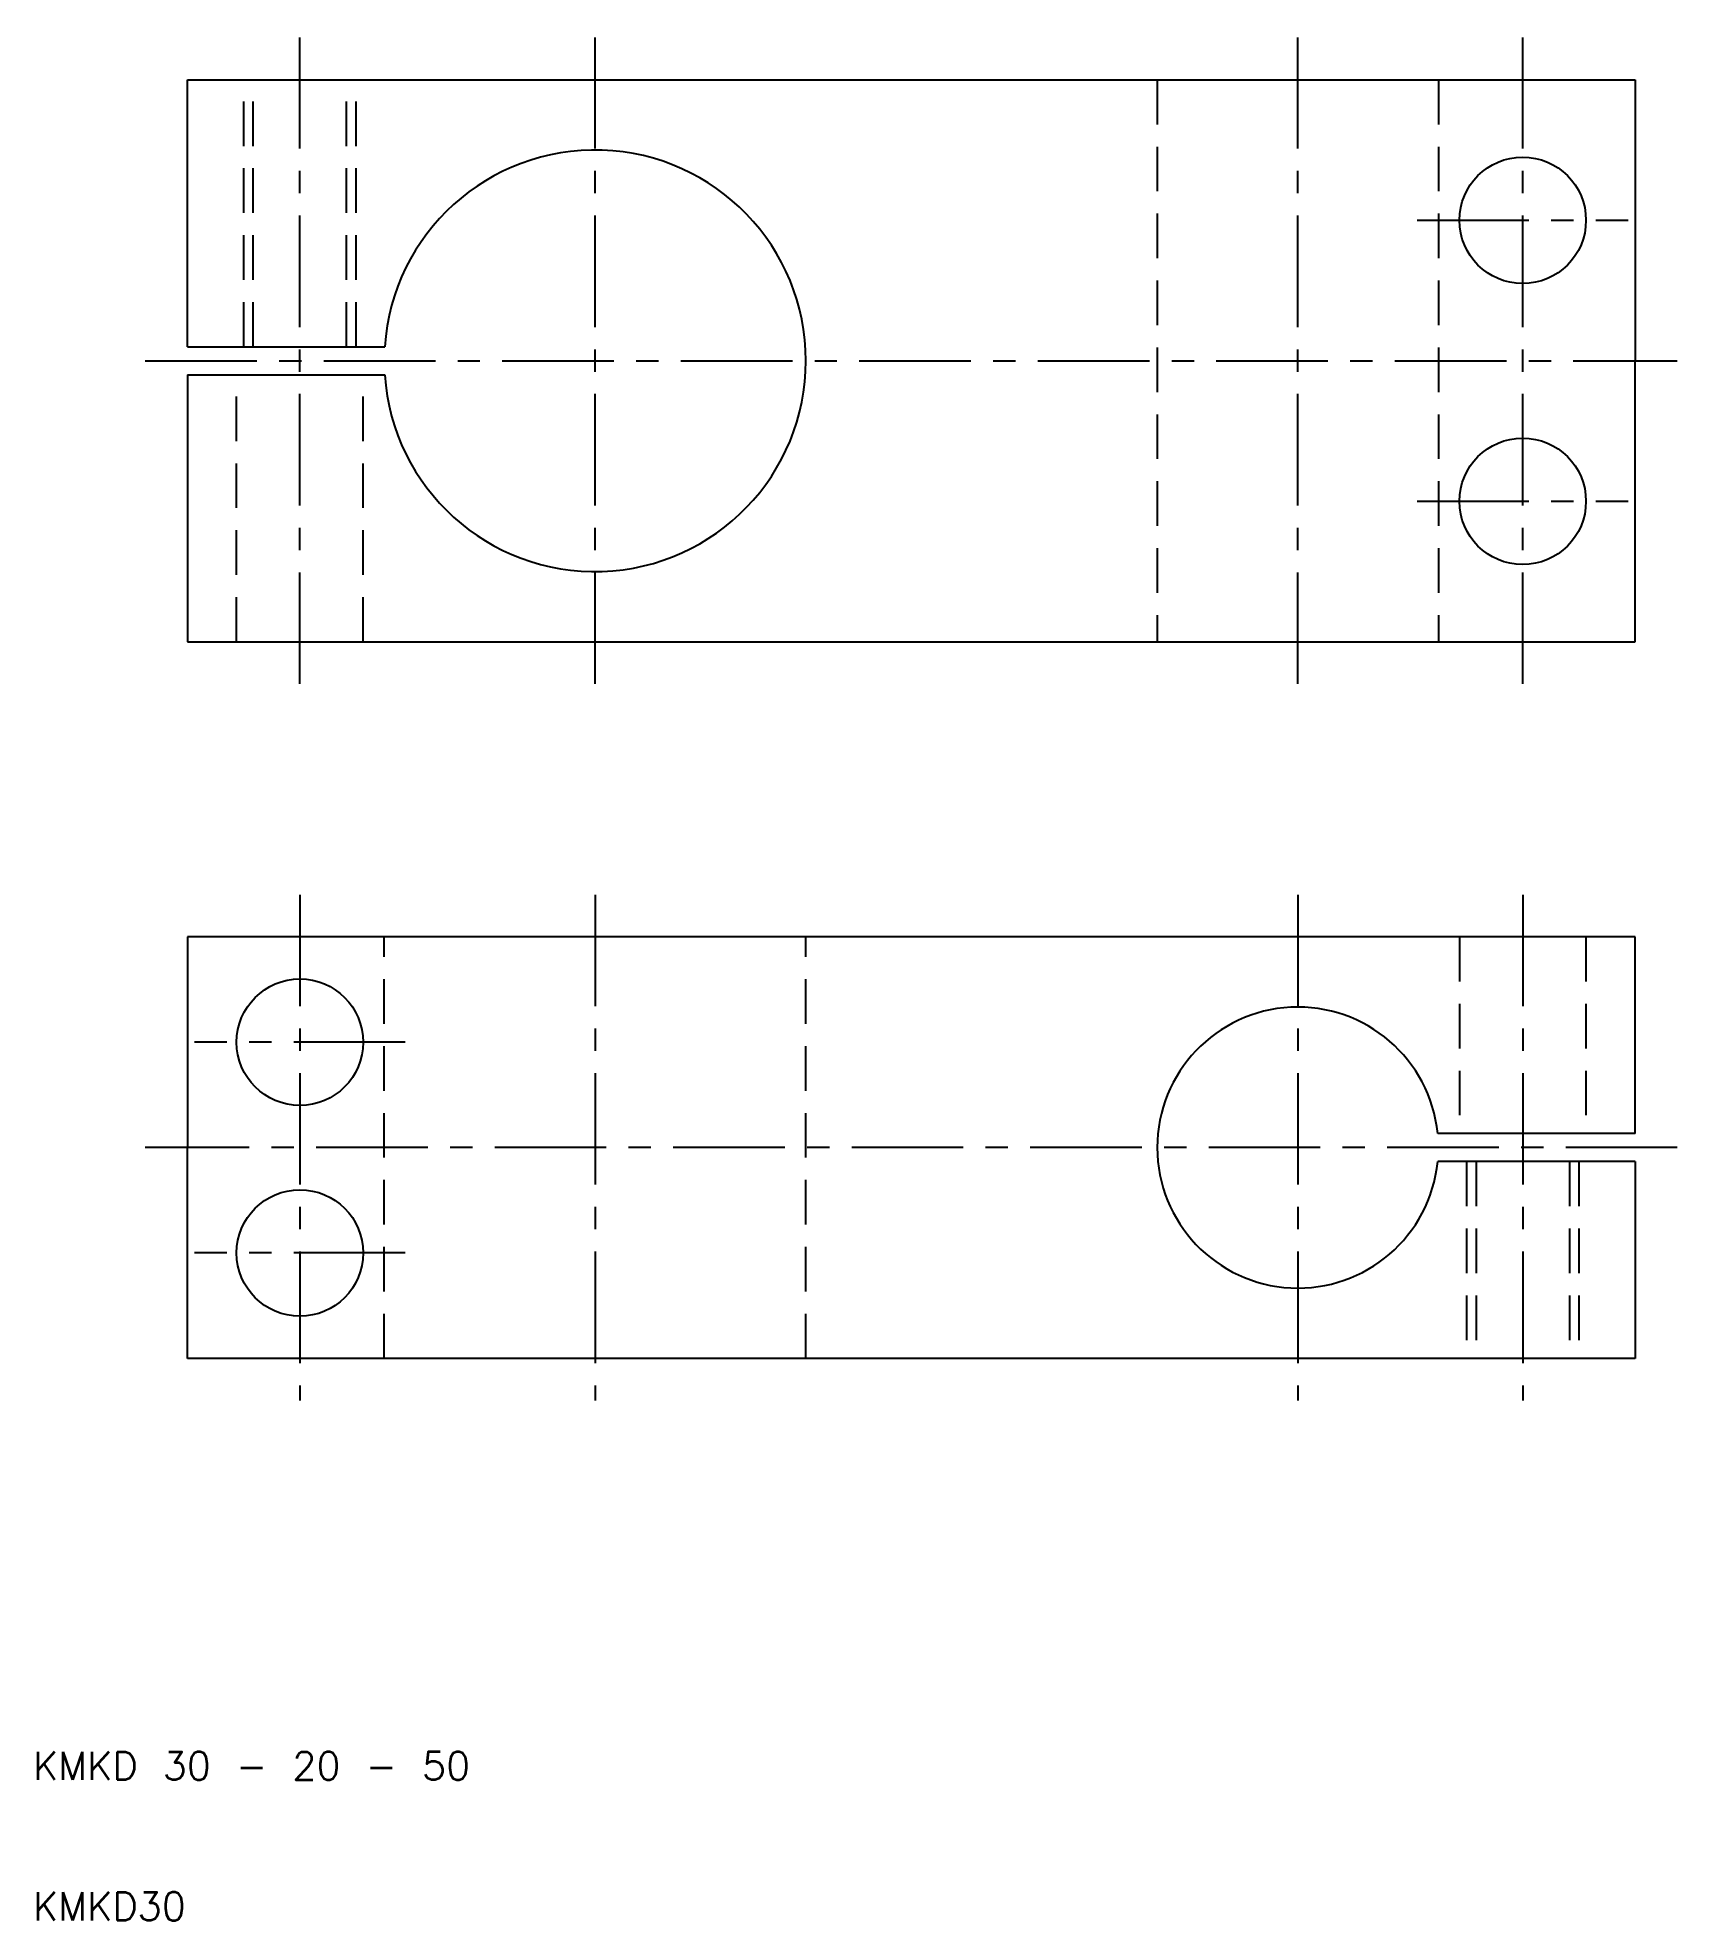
# Model space of a CAD drawing. Extents: x 10 to 127, y 10 to 144.
import ezdxf

# ---------------------------------------------------------------- set-up
doc = ezdxf.new("R2010")
doc.units = 0
doc.header["$LTSCALE"] = 0.25
doc.linetypes.add('CENTER', pattern=[50.8, 31.75, -6.35, 6.35, -6.35])
doc.linetypes.add('DASHED', pattern=[19.05, 12.7, -6.35])
doc.layers.get('0').update_dxf_attribs({"linetype": 'CONTINUOUS'})
doc.layers.add('CENTER', color=1, linetype='CENTER')
doc.styles.get("Standard").update_dxf_attribs({"font": 'txt.shx', "bigfont": 'extfont.shx'})

msp = doc.modelspace()

# ---------------------------------------------------------------- linework, layer by layer
for p, q in [((21, 141), (124, 141)), ((21, 122), (21, 141)), ((124, 141), (124, 121)), ((21, 122), (35.0334, 122)), ((124, 101), (124, 121)), ((21, 120), (21, 101)), ((21, 120), (35.0334, 120)), ((21, 101), (124, 101)), ((124, 80), (21, 80)), ((21, 80), (21, 65)), ((124, 66), (124, 80)), ((124, 66), (109.9499, 66)), ((21, 50), (21, 65)), ((124, 64), (109.9499, 64)), ((124, 64), (124, 50)), ((124, 50), (21, 50))]:
    msp.add_line(p, q)
at = {"color": 3, "linetype": 'DASHED'}
for p, q in [((25, 122), (25, 141)), ((25.6765, 122), (25.6765, 141)), ((32.3235, 122), (32.3235, 141)), ((33, 122), (33, 141)), ((90, 141), (90, 101)), ((110, 141), (110, 101)), ((24.5, 101), (24.5, 120)), ((33.5, 101), (33.5, 120)), ((35, 50), (35, 80)), ((65, 50), (65, 80)), ((111.5, 80), (111.5, 66)), ((120.5, 80), (120.5, 66)), ((112, 64), (112, 50)), ((112.6765, 64), (112.6765, 50)), ((119.3235, 64), (119.3235, 50)), ((120, 64), (120, 50))]:
    msp.add_line(p, q, dxfattribs=at)
for centre in [(116, 131), (116, 111), (29, 72.5), (29, 57.5)]:
    msp.add_circle(centre, 4.5)
for centre, radius, start, end in [((50, 121), 15, 183.822554, 176.177446), ((100, 65), 10, 5.73917, 354.26083)]:
    msp.add_arc(centre, radius, start, end)
at = {"layer": 'CENTER', "color": 1, "linetype": 'CENTER'}
for p, q in [((29, 98), (29, 144)), ((50, 98), (50, 144)), ((100, 98), (100, 144)), ((116, 98), (116, 144)), ((108.5, 131), (123.5, 131)), ((18, 121), (127, 121)), ((108.5, 111), (123.5, 111)), ((29, 83), (29, 47)), ((50, 83), (50, 47)), ((100, 83), (100, 47)), ((116, 83), (116, 47)), ((36.5, 72.5), (21.5, 72.5)), ((127, 65), (18, 65)), ((36.5, 57.5), (21.5, 57.5))]:
    msp.add_line(p, q, dxfattribs=at)

# ---------------------------------------------------------------- texts
for s, p in [('KMKD 30 - 20 - 50', (10, 20)), ('KMKD30', (10, 10))]:
    msp.add_text(s, height=2).set_placement(p)

doc.saveas('drawing.dxf')
